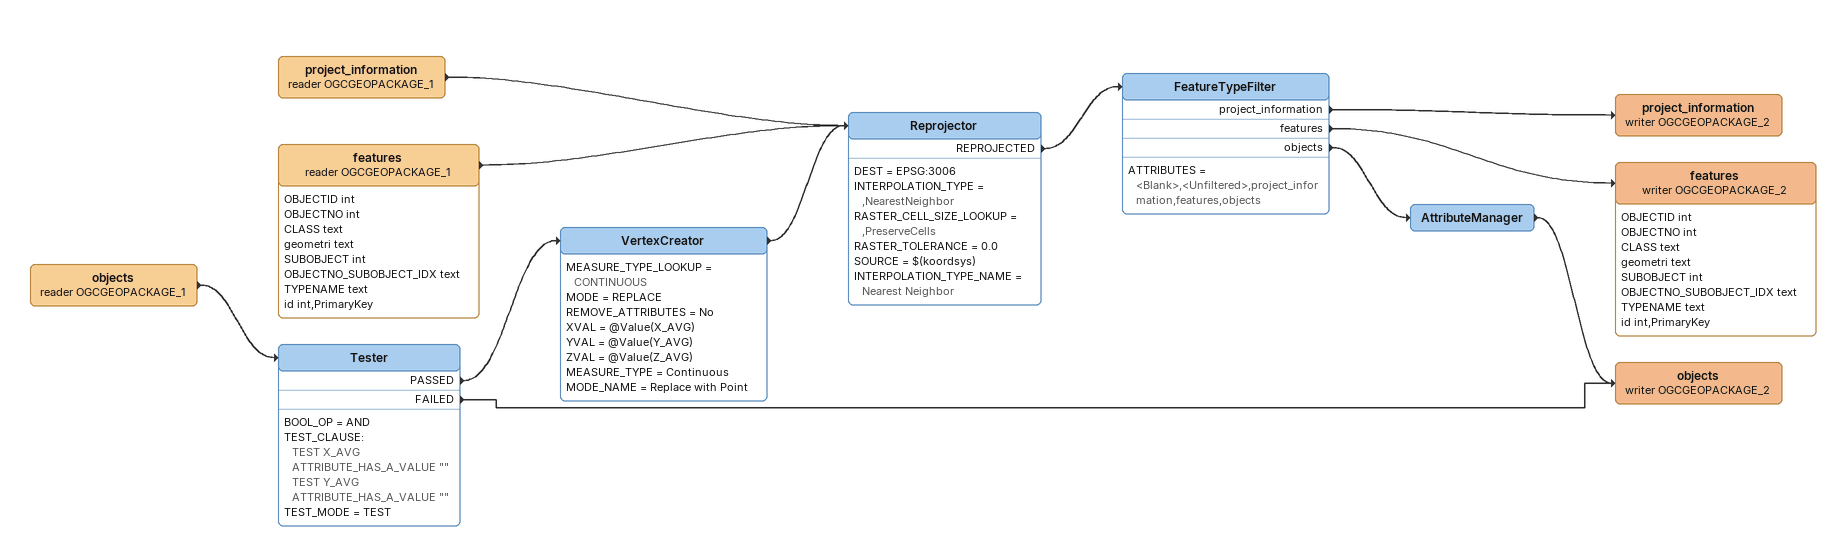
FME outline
objects (reader OGCGEOPACKAGE_1)
    -> Tester
Tester
    BOOL_OP = AND
    TEST_CLAUSE:
      TEST X_AVG ATTRIBUTE_HAS_A_VALUE ""
      TEST Y_AVG ATTRIBUTE_HAS_A_VALUE ""
    TEST_MODE = TEST
    PASSED -> VertexCreator
    FAILED -> objects (writer OGCGEOPACKAGE_2)
VertexCreator
    MEASURE_TYPE_LOOKUP = CONTINUOUS
    MODE = REPLACE
    REMOVE_ATTRIBUTES = No
    XVAL = @Value(X_AVG)
    YVAL = @Value(Y_AVG)
    ZVAL = @Value(Z_AVG)
    MEASURE_TYPE = Continuous
    MODE_NAME = Replace with Point
    -> Reprojector
project_information (reader OGCGEOPACKAGE_1)
    -> Reprojector
features (reader OGCGEOPACKAGE_1)
    attributes: OBJECTID int, OBJECTNO int, CLASS text, geometri text, SUBOBJECT int, OBJECTNO_SUBOBJECT_IDX text, TYPENAME text, id int,PrimaryKey
    -> Reprojector
Reprojector
    DEST = EPSG:3006
    INTERPOLATION_TYPE = ,NearestNeighbor
    RASTER_CELL_SIZE_LOOKUP = ,PreserveCells
    RASTER_TOLERANCE = 0.0
    SOURCE = $(koordsys)
    INTERPOLATION_TYPE_NAME = Nearest Neighbor
    REPROJECTED -> FeatureTypeFilter
FeatureTypeFilter
    ATTRIBUTES = <Blank>,<Unfiltered>,project_information,features,objects
    project_information -> project_information (writer OGCGEOPACKAGE_2)
    features -> features (writer OGCGEOPACKAGE_2)
    objects -> AttributeManager
project_information (writer OGCGEOPACKAGE_2)
features (writer OGCGEOPACKAGE_2)
    attributes: OBJECTID int, OBJECTNO int, CLASS text, geometri text, SUBOBJECT int, OBJECTNO_SUBOBJECT_IDX text, TYPENAME text, id int,PrimaryKey
AttributeManager
    -> objects (writer OGCGEOPACKAGE_2)
objects (writer OGCGEOPACKAGE_2)
